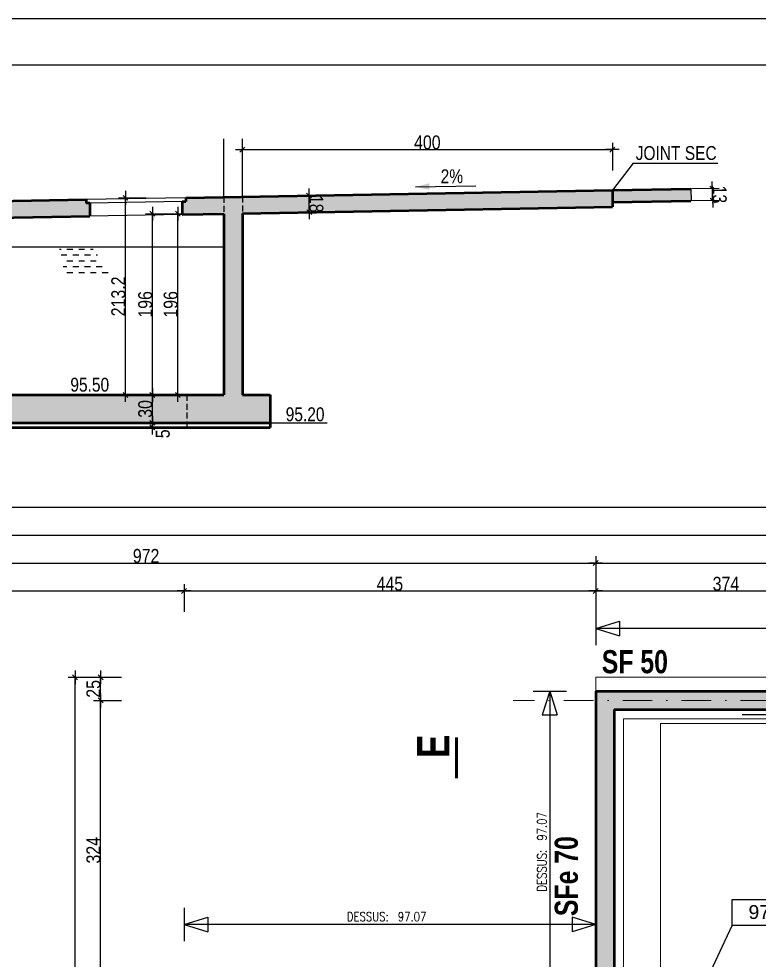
# Model space of a CAD drawing. Header units: centimetres. Extents: x -4990 to 114398, y -61489 to -12305.
# Drawn here: x 40307 to 41107, y -17874 to -16857 of the extents above; entities that cross this region are included whole.
import ezdxf
from ezdxf.enums import TextEntityAlignment as Align

# ---------------------------------------------------------------- set-up
doc = ezdxf.new("R2010")
doc.units = ezdxf.units.CM
doc.header["$LTSCALE"] = 0.5
for name, pattern in [('CACHEX2', [19.05, 12.7, -6.35]), ('TIRETPT2', [12.7, 6.35, -3.175, 0, -3.175]), ('TIRETPTX2', [50.8, 25.4, -12.7, 0, -12.7])]:
    doc.linetypes.add(name, pattern=pattern)
doc.layers.get('DEFPOINTS').update_dxf_attribs({"linetype": 'CONTINUOUS'})
for name, color, linetype in [('01_cote_gen', 4, 'CONTINUOUS'), ('01_linteaux', 2, 'CONTINUOUS'), ('01_poch_murs', 253, 'CONTINUOUS'), ('01_texte', 230, 'CONTINUOUS'), ('AA_COTES', 2, 'CONTINUOUS')]:
    doc.layers.add(name, color=color, linetype=linetype)
for name, color, linetype, lineweight in [('01_murs_coup', 5, 'CONTINUOUS', 60), ('01_sem', 42, 'CONTINUOUS', 15), ('01_tram_axes', 2, 'TIRETPTX2', 9)]:
    doc.layers.add(name, color=color, linetype=linetype, lineweight=lineweight)
doc.styles.add('ARIAL', font='arial.ttf')
doc.styles.add('impact', font='impact.ttf')
doc.styles.add('MATTE_TXT', font='arial.ttf')
doc.styles.add('SIMPLEX1', font='SIMPLEX.shx', dxfattribs={"width": 0.8, "height": 10})
doc.styles.add('STYLE2', font='ARIALN.TTF')
doc.dimstyles.new('JB50', dxfattribs={"dimscale": 0.1, "dimtxt": 150, "dimasz": 15, "dimexe": 0.1, "dimexo": 0.1, "dimgap": 0.09, "dimtad": 1, "dimdec": 1, "dimdsep": 46, "dimtxsty": 'STYLE2', "dimblk1": 'BOND_G', "dimblk2": 'BOND_D', "dimsah": 1, "dimcen": 1.5, "dimdle": 0.01, "dimse1": 1, "dimse2": 1, "dimclrd": 4, "dimclre": 2, "dimclrt": 6, "dimazin": 2, "dimtfac": 2.333333, "dimtdec": 1, "dimtix": 1, "dimtmove": 2, "dimatfit": 3, "dimldrblk": 'BOND_G', "dimfxl": 1, "dimtolj": 1, "dimtzin": 0, "dimarcsym": 0})

# ---------------------------------------------------------------- blocks, each defined once
blk = doc.blocks.new('BOND_G')
at = {"layer": 'AA_COTES', "color": 0}
for p, q in [((0, -5), (0, 15)), ((5, 0), (-5, 0)), ((1.77, 1.77), (-1.77, -1.77))]:
    blk.add_line(p, q, dxfattribs=at)
blk = doc.blocks.new('BOND_D')
at = {"layer": 'AA_COTES', "color": 0}
for p, q in [((5, 0), (-5, 0)), ((-1.77, -1.77), (1.77, 1.77)), ((0, 5), (0, -15))]:
    blk.add_line(p, q, dxfattribs=at)
blk = doc.blocks.new('*D76')
at = {"layer": '01_cote_gen', "color": 4, "lineweight": -2, "transparency": 16777216}
blk.add_line((40932.1, -17475.2), (41303.1, -17475.2), dxfattribs=at)
at = {"layer": 'DEFPOINTS', "color": 0, "transparency": 16777216}
for p in [(41304.6, -17475.2), (41304.6, -17485), (40930.6, -17583.5)]:
    blk.add_point(p, dxfattribs=at)
at = {"layer": '01_cote_gen', "color": 4, "lineweight": -2, "transparency": 16777216, "xscale": 1.5, "yscale": 1.5, "zscale": 1.5, "rotation": 180}
blk.add_blockref('BOND_G', (40930.6, -17475.2), dxfattribs=at)
at = {"layer": '01_cote_gen', "color": 4, "lineweight": -2, "transparency": 16777216, "xscale": 1.5, "yscale": 1.5, "zscale": 1.5}
blk.add_blockref('BOND_D', (41304.6, -17475.2), dxfattribs=at)
at = {"layer": '01_cote_gen', "color": 6, "transparency": 16777216, "insert": (41071.4, -17467.5), "char_height": 15, "attachment_point": 5, "style": 'STYLE2'}
blk.add_mtext('\\A1;374', dxfattribs=at)
blk = doc.blocks.new('*D85')
at = {"layer": '01_cote_gen', "color": 4, "lineweight": -2, "transparency": 16777216}
blk.add_line((40932.1, -17445.1), (42635.1, -17445.1), dxfattribs=at)
at = {"layer": 'DEFPOINTS', "color": 0, "transparency": 16777216}
for p in [(42636.6, -17445.1), (40930.6, -17497.7), (42636.6, -17497.7)]:
    blk.add_point(p, dxfattribs=at)
at = {"layer": '01_cote_gen', "color": 4, "lineweight": -2, "transparency": 16777216, "xscale": 1.5, "yscale": 1.5, "zscale": 1.5, "rotation": 180}
blk.add_blockref('BOND_G', (40930.6, -17445.1), dxfattribs=at)
at = {"layer": '01_cote_gen', "color": 4, "lineweight": -2, "transparency": 16777216, "xscale": 1.5, "yscale": 1.5, "zscale": 1.5}
blk.add_blockref('BOND_D', (42636.6, -17445.1), dxfattribs=at)
at = {"layer": '01_cote_gen', "color": 6, "transparency": 16777216, "insert": (41783.6, -17437.4), "char_height": 15, "attachment_point": 5, "style": 'STYLE2'}
blk.add_mtext('\\A1;1706', dxfattribs=at)
blk = doc.blocks.new('*D86')
at = {"layer": '01_cote_gen', "color": 4, "lineweight": -2, "transparency": 16777216}
blk.add_line((39962.1, -17475.2), (40484.1, -17475.2), dxfattribs=at)
at = {"layer": 'DEFPOINTS', "color": 0, "transparency": 16777216}
for p in [(40485.6, -17475.2), (40485.6, -17917.5), (39960.6, -18082.5)]:
    blk.add_point(p, dxfattribs=at)
at = {"layer": '01_cote_gen', "color": 4, "lineweight": -2, "transparency": 16777216, "xscale": 1.5, "yscale": 1.5, "zscale": 1.5, "rotation": 180}
blk.add_blockref('BOND_G', (39960.6, -17475.2), dxfattribs=at)
at = {"layer": '01_cote_gen', "color": 4, "lineweight": -2, "transparency": 16777216, "xscale": 1.5, "yscale": 1.5, "zscale": 1.5}
blk.add_blockref('BOND_D', (40485.6, -17475.2), dxfattribs=at)
at = {"layer": '01_cote_gen', "color": 6, "transparency": 16777216, "insert": (40223.1, -17467.5), "char_height": 15, "attachment_point": 5, "style": 'STYLE2'}
blk.add_mtext('\\A1;525', dxfattribs=at)
blk = doc.blocks.new('*D87')
at = {"layer": '01_cote_gen', "color": 4, "lineweight": -2, "transparency": 16777216}
blk.add_line((40487.1, -17475.2), (40929.1, -17475.2), dxfattribs=at)
at = {"layer": 'DEFPOINTS', "color": 0, "transparency": 16777216}
for p in [(40930.6, -17475.2), (40930.6, -17497.7), (40485.6, -17917.5)]:
    blk.add_point(p, dxfattribs=at)
at = {"layer": '01_cote_gen', "color": 4, "lineweight": -2, "transparency": 16777216, "xscale": 1.5, "yscale": 1.5, "zscale": 1.5, "rotation": 180}
blk.add_blockref('BOND_G', (40485.6, -17475.2), dxfattribs=at)
at = {"layer": '01_cote_gen', "color": 4, "lineweight": -2, "transparency": 16777216, "xscale": 1.5, "yscale": 1.5, "zscale": 1.5}
blk.add_blockref('BOND_D', (40930.6, -17475.2), dxfattribs=at)
at = {"layer": '01_cote_gen', "color": 6, "transparency": 16777216, "insert": (40708.1, -17467.5), "char_height": 15, "attachment_point": 5, "style": 'STYLE2'}
blk.add_mtext('\\A1;445', dxfattribs=at)
blk = doc.blocks.new('*D88')
at = {"layer": '01_cote_gen', "color": 4, "lineweight": -2, "transparency": 16777216}
blk.add_line((39960.1, -17445.1), (40929.1, -17445.1), dxfattribs=at)
at = {"layer": 'DEFPOINTS', "color": 0, "transparency": 16777216}
for p in [(40930.6, -17445.1), (39958.6, -17497.7), (40930.6, -17497.7)]:
    blk.add_point(p, dxfattribs=at)
at = {"layer": '01_cote_gen', "color": 4, "lineweight": -2, "transparency": 16777216, "xscale": 1.5, "yscale": 1.5, "zscale": 1.5, "rotation": 180}
blk.add_blockref('BOND_G', (39958.6, -17445.1), dxfattribs=at)
at = {"layer": '01_cote_gen', "color": 4, "lineweight": -2, "transparency": 16777216, "xscale": 1.5, "yscale": 1.5, "zscale": 1.5}
blk.add_blockref('BOND_D', (40930.6, -17445.1), dxfattribs=at)
at = {"layer": '01_cote_gen', "color": 6, "transparency": 16777216, "insert": (40444.6, -17437.4), "char_height": 15, "attachment_point": 5, "style": 'STYLE2'}
blk.add_mtext('\\A1;972', dxfattribs=at)
blk = doc.blocks.new('*D89')
at = {"layer": '01_cote_gen', "color": 4, "lineweight": -2, "transparency": 16777216}
blk.add_line((39960.1, -17414.9), (42635.1, -17414.9), dxfattribs=at)
at = {"layer": 'DEFPOINTS', "color": 0, "transparency": 16777216}
for p in [(42636.6, -17414.9), (39958.6, -17497.7), (42636.6, -17497.7)]:
    blk.add_point(p, dxfattribs=at)
at = {"layer": '01_cote_gen', "color": 4, "lineweight": -2, "transparency": 16777216, "xscale": 1.5, "yscale": 1.5, "zscale": 1.5, "rotation": 180}
blk.add_blockref('BOND_G', (39958.6, -17414.9), dxfattribs=at)
at = {"layer": '01_cote_gen', "color": 4, "lineweight": -2, "transparency": 16777216, "xscale": 1.5, "yscale": 1.5, "zscale": 1.5}
blk.add_blockref('BOND_D', (42636.6, -17414.9), dxfattribs=at)
at = {"layer": '01_cote_gen', "color": 6, "transparency": 16777216, "insert": (41240.1, -17407.2), "char_height": 15, "attachment_point": 5, "style": 'STYLE2'}
blk.add_mtext('\\A1;2678', dxfattribs=at)
blk = doc.blocks.new('*D91')
at = {"layer": '01_cote_gen', "color": 4, "lineweight": -2, "transparency": 16777216}
blk.add_line((39960.1, -17384.5), (44744.1, -17384.5), dxfattribs=at)
at = {"layer": 'DEFPOINTS', "color": 0, "transparency": 16777216}
for p in [(44745.6, -17384.5), (44745.6, -17392.8), (39958.6, -17407.4)]:
    blk.add_point(p, dxfattribs=at)
at = {"layer": '01_cote_gen', "color": 4, "lineweight": -2, "transparency": 16777216, "xscale": 1.5, "yscale": 1.5, "zscale": 1.5, "rotation": 180}
blk.add_blockref('BOND_G', (39958.6, -17384.5), dxfattribs=at)
at = {"layer": '01_cote_gen', "color": 4, "lineweight": -2, "transparency": 16777216, "xscale": 1.5, "yscale": 1.5, "zscale": 1.5}
blk.add_blockref('BOND_D', (44745.6, -17384.5), dxfattribs=at)
at = {"layer": '01_cote_gen', "color": 6, "transparency": 16777216, "insert": (42352.1, -17376.9), "char_height": 15, "attachment_point": 5, "style": 'STYLE2'}
blk.add_mtext('\\A1;4787', dxfattribs=at)
blk = doc.blocks.new('*D182')
at = {"layer": '01_cote_gen', "color": 4, "lineweight": -2, "transparency": 16777216}
blk.add_line((40395.4, -17916), (40395.4, -17595), dxfattribs=at)
at = {"layer": 'DEFPOINTS', "color": 0, "transparency": 16777216}
for p in [(40395.4, -17593.5), (40841.5, -17593.5), (40622.8, -17917.5)]:
    blk.add_point(p, dxfattribs=at)
at = {"layer": '01_cote_gen', "color": 4, "lineweight": -2, "transparency": 16777216, "xscale": 1.5, "yscale": 1.5, "zscale": 1.5}
for name, p, rotation in [('BOND_D', (40395.4, -17593.5), 90), ('BOND_G', (40395.4, -17917.5), 270)]:
    blk.add_blockref(name, p, dxfattribs=dict(at, rotation=rotation))
at = {"layer": '01_cote_gen', "color": 6, "transparency": 16777216, "insert": (40387.7, -17755.5), "char_height": 15, "attachment_point": 5, "rotation": 90, "style": 'STYLE2'}
blk.add_mtext('\\A1;324', dxfattribs=at)
blk = doc.blocks.new('*D183')
at = {"layer": '01_cote_gen', "color": 4, "lineweight": -2, "transparency": 16777216}
blk.add_line((40395.4, -17592), (40395.4, -17570), dxfattribs=at)
at = {"layer": 'DEFPOINTS', "color": 0, "transparency": 16777216}
for p in [(40395.4, -17568.5), (40943.7, -17568.5), (40909.3, -17593.5)]:
    blk.add_point(p, dxfattribs=at)
at = {"layer": '01_cote_gen', "color": 4, "lineweight": -2, "transparency": 16777216, "xscale": 1.5, "yscale": 1.5, "zscale": 1.5}
for name, p, rotation in [('BOND_D', (40395.4, -17568.5), 90), ('BOND_G', (40395.4, -17593.5), 270)]:
    blk.add_blockref(name, p, dxfattribs=dict(at, rotation=rotation))
at = {"layer": '01_cote_gen', "color": 6, "transparency": 16777216, "insert": (40387.7, -17581), "char_height": 15, "attachment_point": 5, "rotation": 90, "style": 'STYLE2'}
blk.add_mtext('\\A1;25', dxfattribs=at)
blk = doc.blocks.new('*D184')
at = {"layer": '01_cote_gen', "color": 4, "lineweight": -2, "transparency": 16777216}
blk.add_line((40367.8, -18286), (40367.8, -17570), dxfattribs=at)
at = {"layer": 'DEFPOINTS', "color": 0, "transparency": 16777216}
for p in [(40367.8, -17568.5), (40417.9, -17568.5), (40462.3, -18287.5)]:
    blk.add_point(p, dxfattribs=at)
at = {"layer": '01_cote_gen', "color": 4, "lineweight": -2, "transparency": 16777216, "xscale": 1.5, "yscale": 1.5, "zscale": 1.5}
for name, p, rotation in [('BOND_D', (40367.8, -17568.5), 90), ('BOND_G', (40367.8, -18287.5), 270)]:
    blk.add_blockref(name, p, dxfattribs=dict(at, rotation=rotation))
at = {"layer": '01_cote_gen', "color": 6, "transparency": 16777216, "insert": (40360.1, -17928), "char_height": 15, "attachment_point": 5, "rotation": 90, "style": 'STYLE2'}
blk.add_mtext('\\A1;719', dxfattribs=at)
blk = doc.blocks.new('*D197')
at = {"layer": '01_cote_gen', "color": 4, "lineweight": -2, "transparency": 16777216}
blk.add_line((41128, -18296), (41128, -17595), dxfattribs=at)
at = {"layer": 'DEFPOINTS', "color": 0, "transparency": 16777216}
for p in [(41101.5, -17593.5), (41128, -17593.5), (41062.9, -18297.5)]:
    blk.add_point(p, dxfattribs=at)
at = {"layer": '01_cote_gen', "color": 4, "lineweight": -2, "transparency": 16777216, "xscale": 1.5, "yscale": 1.5, "zscale": 1.5}
for name, p, rotation in [('BOND_D', (41128, -17593.5), 90), ('BOND_G', (41128, -18297.5), 270)]:
    blk.add_blockref(name, p, dxfattribs=dict(at, rotation=rotation))
at = {"layer": '01_cote_gen', "color": 6, "transparency": 16777216, "insert": (41120.3, -17945.5), "char_height": 15, "attachment_point": 5, "rotation": 90, "style": 'STYLE2'}
blk.add_mtext('\\A1;704', dxfattribs=at)
blk = doc.blocks.new('*D349')
at = {"layer": '01_cote_gen', "color": 4, "lineweight": -2, "transparency": 16777216}
blk.add_line((40451.4, -17261.9), (40451.4, -17068.9), dxfattribs=at)
at = {"layer": 'DEFPOINTS', "color": 0, "transparency": 16777216}
for p in [(40451.4, -17067.4), (40528.6, -17067.4), (40528.6, -17263.4)]:
    blk.add_point(p, dxfattribs=at)
at = {"layer": '01_cote_gen', "color": 4, "lineweight": -2, "transparency": 16777216, "xscale": 1.5, "yscale": 1.5, "zscale": 1.5}
for name, p, rotation in [('BOND_D', (40451.4, -17067.4), 90), ('BOND_G', (40451.4, -17263.4), 270)]:
    blk.add_blockref(name, p, dxfattribs=dict(at, rotation=rotation))
at = {"layer": '01_cote_gen', "color": 6, "transparency": 16777216, "insert": (40443.7, -17165.4), "char_height": 15, "attachment_point": 5, "rotation": 90, "style": 'STYLE2'}
blk.add_mtext('\\A1;196', dxfattribs=at)
blk = doc.blocks.new('*D350')
at = {"layer": '01_cote_gen', "color": 4, "lineweight": -2, "transparency": 16777216}
blk.add_line((40451.4, -17291.9), (40451.4, -17264.9), dxfattribs=at)
at = {"layer": 'DEFPOINTS', "color": 0, "transparency": 16777216}
for p in [(40451.4, -17263.4), (40496.1, -17263.4), (40496.1, -17293.4)]:
    blk.add_point(p, dxfattribs=at)
at = {"layer": '01_cote_gen', "color": 4, "lineweight": -2, "transparency": 16777216, "xscale": 1.5, "yscale": 1.5, "zscale": 1.5}
for name, p, rotation in [('BOND_D', (40451.4, -17263.4), 90), ('BOND_G', (40451.4, -17293.4), 270)]:
    blk.add_blockref(name, p, dxfattribs=dict(at, rotation=rotation))
at = {"layer": '01_cote_gen', "color": 6, "transparency": 16777216, "insert": (40443.7, -17278.4), "char_height": 15, "attachment_point": 5, "rotation": 90, "style": 'STYLE2'}
blk.add_mtext('\\A1;30', dxfattribs=at)
blk = doc.blocks.new('*D351')
at = {"layer": '01_cote_gen', "color": 4, "lineweight": -2, "transparency": 16777216}
blk.add_line((40422.3, -17261.9), (40422.3, -17051.7), dxfattribs=at)
at = {"layer": 'DEFPOINTS', "color": 0, "transparency": 16777216}
for p in [(40422.3, -17050.2), (40528.6, -17050.2), (40513.9, -17263.4)]:
    blk.add_point(p, dxfattribs=at)
at = {"layer": '01_cote_gen', "color": 4, "lineweight": -2, "transparency": 16777216, "xscale": 1.5, "yscale": 1.5, "zscale": 1.5}
for name, p, rotation in [('BOND_D', (40422.3, -17050.2), 90), ('BOND_G', (40422.3, -17263.4), 270)]:
    blk.add_blockref(name, p, dxfattribs=dict(at, rotation=rotation))
at = {"layer": '01_cote_gen', "color": 6, "transparency": 16777216, "insert": (40414.6, -17156.8), "char_height": 15, "attachment_point": 5, "rotation": 90, "style": 'STYLE2'}
blk.add_mtext('\\A1;213.2', dxfattribs=at)
blk = doc.blocks.new('*D352')
at = {"layer": '01_cote_gen', "color": 4, "lineweight": -2, "transparency": 16777216}
blk.add_line((40478.9, -17261.9), (40478.9, -17068.9), dxfattribs=at)
at = {"layer": 'DEFPOINTS', "color": 0, "transparency": 16777216}
for p in [(40478.9, -17067.4), (40528.6, -17067.4), (40488.7, -17263.4)]:
    blk.add_point(p, dxfattribs=at)
at = {"layer": '01_cote_gen', "color": 4, "lineweight": -2, "transparency": 16777216, "xscale": 1.5, "yscale": 1.5, "zscale": 1.5}
for name, p, rotation in [('BOND_D', (40478.9, -17067.4), 90), ('BOND_G', (40478.9, -17263.4), 270)]:
    blk.add_blockref(name, p, dxfattribs=dict(at, rotation=rotation))
at = {"layer": '01_cote_gen', "color": 6, "transparency": 16777216, "insert": (40471.2, -17165.4), "char_height": 15, "attachment_point": 5, "rotation": 90, "style": 'STYLE2'}
blk.add_mtext('\\A1;196', dxfattribs=at)
blk = doc.blocks.new('*D353')
at = {"layer": '01_cote_gen', "color": 4, "lineweight": -2, "transparency": 16777216}
blk.add_line((40621, -17064.2), (40620.7, -17049.2), dxfattribs=at)
at = {"layer": 'DEFPOINTS', "color": 0, "transparency": 16777216}
for p in [(40607, -17048), (40620.7, -17047.7), (40607.4, -17066)]:
    blk.add_point(p, dxfattribs=at)
at = {"layer": '01_cote_gen', "color": 4, "lineweight": -2, "transparency": 16777216, "xscale": 1.5, "yscale": 1.5, "zscale": 1.5}
for name, p, rotation in [('BOND_D', (40620.7, -17047.7), 91.00132240605961), ('BOND_G', (40621, -17065.7), 271.0013224060596)]:
    blk.add_blockref(name, p, dxfattribs=dict(at, rotation=rotation))
at = {"layer": '01_cote_gen', "color": 6, "transparency": 16777216, "insert": (40628.5, -17056.6), "char_height": 15, "attachment_point": 5, "rotation": 271.0013, "style": 'STYLE2'}
blk.add_mtext('\\A1;18', dxfattribs=at)
blk = doc.blocks.new('*D354')
at = {"layer": '01_cote_gen', "color": 4, "lineweight": -2, "transparency": 16777216}
blk.add_line((40451.4, -17296.9), (40451.4, -17294.9), dxfattribs=at)
at = {"layer": 'DEFPOINTS', "color": 0, "transparency": 16777216}
for p in [(40451.4, -17293.4), (40464.8, -17293.4), (40464.8, -17298.4)]:
    blk.add_point(p, dxfattribs=at)
at = {"layer": '01_cote_gen', "color": 4, "lineweight": -2, "transparency": 16777216, "xscale": 1.5, "yscale": 1.5, "zscale": 1.5}
for name, p, rotation in [('BOND_D', (40451.4, -17293.4), 90), ('BOND_G', (40451.4, -17298.4), 270)]:
    blk.add_blockref(name, p, dxfattribs=dict(at, rotation=rotation))
at = {"layer": '01_cote_gen', "color": 6, "transparency": 16777216, "insert": (40462.7, -17305.3), "char_height": 15, "attachment_point": 5, "rotation": 90, "style": 'STYLE2'}
blk.add_mtext('\\A1;5', dxfattribs=at)
blk = doc.blocks.new('*D356')
at = {"layer": '01_cote_gen', "color": 4, "lineweight": -2, "transparency": 16777216}
blk.add_line((40550.1, -16998.1), (40947.1, -16998.1), dxfattribs=at)
at = {"layer": 'DEFPOINTS', "color": 0, "transparency": 16777216}
for p in [(40948.6, -16998.1), (40948.6, -17060), (40548.6, -17067)]:
    blk.add_point(p, dxfattribs=at)
at = {"layer": '01_cote_gen', "color": 4, "lineweight": -2, "transparency": 16777216, "xscale": 1.5, "yscale": 1.5, "zscale": 1.5, "rotation": 180}
blk.add_blockref('BOND_G', (40548.6, -16998.1), dxfattribs=at)
at = {"layer": '01_cote_gen', "color": 4, "lineweight": -2, "transparency": 16777216, "xscale": 1.5, "yscale": 1.5, "zscale": 1.5}
blk.add_blockref('BOND_D', (40948.6, -16998.1), dxfattribs=at)
at = {"layer": '01_cote_gen', "color": 6, "transparency": 16777216, "insert": (40748.6, -16990.4), "char_height": 15, "attachment_point": 5, "style": 'STYLE2'}
blk.add_mtext('\\A1;400', dxfattribs=at)
blk = doc.blocks.new('*D357')
at = {"layer": '01_cote_gen', "color": 4, "lineweight": -2, "transparency": 16777216}
for p, q in [((41056.7, -17038.6), (41056.7, -17037.1)), ((41057, -17053.1), (41056.7, -17040.1)), ((41057, -17054.6), (41057, -17056.1))]:
    blk.add_line(p, q, dxfattribs=at)
at = {"layer": 'DEFPOINTS', "color": 0, "transparency": 16777216}
for p in [(41033.4, -17040.5), (41056.7, -17040.1), (41033.6, -17053.5)]:
    blk.add_point(p, dxfattribs=at)
at = {"layer": '01_cote_gen', "color": 4, "lineweight": -2, "transparency": 16777216, "xscale": 1.5, "yscale": 1.5, "zscale": 1.5}
for name, p, rotation in [('BOND_D', (41056.7, -17040.1), 271.0013224060696), ('BOND_G', (41057, -17053.1), 91.00132240606962)]:
    blk.add_blockref(name, p, dxfattribs=dict(at, rotation=rotation))
at = {"layer": '01_cote_gen', "color": 6, "transparency": 16777216, "insert": (41064.5, -17046.5), "char_height": 15, "attachment_point": 5, "rotation": 271.0013, "style": 'STYLE2'}
blk.add_mtext('\\A1;13', dxfattribs=at)

msp = doc.modelspace()

# ---------------------------------------------------------------- hatches: boundary and pattern name
at = {"layer": '01_linteaux'}
h = msp.add_hatch(dxfattribs=at)
h.set_pattern_fill('DASH', color=256, scale=2)
h.set_pattern_definition([(0, (1909.749, 160.088), (6.35, 6.35), [6.35, -6.35])])
h.paths.add_polyline_path([(40385.665, -17103.356), (40350.577, -17103.356), (40356.425, -17131.497), (40406.437, -17131.497)])
at = {"layer": '01_poch_murs'}
h = msp.add_hatch(color=256, dxfattribs=at)
h.dxf.hatch_style = 1
h.paths.add_polyline_path([(39327.649, -17071.356), (39262.267, -17072.663), (39262.527, -17085.661), (39327.649, -17084.358)])
h.paths.add_polyline_path([(39692.649, -17068.056), (39688.649, -17068.136), (39688.649, -17064.136), (39327.649, -17071.356), (39327.649, -17084.358), (39327.649, -17089.356), (39677.649, -17082.356), (39677.649, -17099.06), (39727.649, -17099.06), (39727.649, -17263.356), (39697.649, -17263.356), (39697.649, -17293.356), (40578.649, -17293.356), (40578.649, -17263.356), (40548.649, -17263.356), (40548.649, -17067.006), (40948.649, -17060.015), (40948.649, -17042.015), (40487.649, -17050.072), (40487.649, -17054.142), (40483.649, -17054.142), (40483.649, -17068.142), (40528.649, -17067.356), (40528.649, -17263.356), (39747.649, -17263.356), (39747.649, -17081.006), (40383.649, -17069.89), (40383.649, -17055.89), (40379.649, -17055.89), (40379.649, -17051.96), (39727.649, -17063.356), (39716.649, -17063.576), (39716.649, -17067.576), (39712.649, -17067.656), (39712.649, -17084.06), (39692.649, -17084.06)])
h = msp.add_hatch(color=256, dxfattribs=at)
h.dxf.hatch_style = 1
h.paths.add_polyline_path([(41033.58, -17040.53), (40948.649, -17042.015), (40948.649, -17055.017), (41033.808, -17053.528)])
h = msp.add_hatch(color=256, dxfattribs=at)
h.dxf.hatch_style = 1
h.paths.add_polyline_path([(40428.633, -19154.484), (39978.633, -19154.484), (39978.633, -18859.484), (40870.633, -18859.484), (40870.633, -18841.484), (39978.633, -18841.484), (39978.633, -18715.484), (40870.633, -18715.484), (40870.633, -18697.484), (39978.633, -18697.484), (39978.633, -18307.484), (40950.633, -18307.484), (40950.633, -18282.485), (40930.633, -18282.484), (40930.633, -18287.484), (40505.633, -18287.484), (40505.633, -17937.484), (40930.633, -17937.484), (40930.633, -18099.484), (40950.633, -18099.484), (40950.633, -17603.484), (41295.633, -17603.484), (41295.633, -17918.484), (41313.633, -17918.484), (41313.633, -17603.484), (41313.633, -17583.484), (40930.633, -17583.484), (40930.633, -17917.484), (40485.633, -17917.484), (40485.633, -18287.484), (39978.633, -18287.484), (39978.633, -18082.484), (39960.633, -18082.484), (39960.633, -20297.466), (40307.633, -20297.484), (40307.633, -20579.484), (42636.633, -20579.484), (42636.633, -20559.484), (42616.632, -20559.484), (42036.633, -20559.484), (40327.633, -20559.484), (40327.633, -20277.485), (39978.633, -20277.467), (39978.633, -19396.747), (39985.633, -19396.747), (39985.633, -19242.747), (39978.633, -19242.747), (39978.633, -19172.484), (40428.633, -19172.484)])

# ---------------------------------------------------------------- linework, layer by layer
at = {"layer": '01_cote_gen'}
msp.add_line((47895.797, -16856.715), (37832.394, -16856.715), dxfattribs=at)
at = {"layer": '01_linteaux'}
for p, q in [((40528.649, -17049.356), (40528.649, -16986.399)), ((40548.649, -17049.006), (40548.649, -16986.399)), ((40487.649, -17050.072), (40379.649, -17051.96)), ((40483.649, -17054.142), (40383.649, -17055.89)), ((40483.649, -17068.142), (40383.649, -17069.89)), ((39747.649, -17103.356), (40528.649, -17103.356)), ((40377.268, -17131.497), (40377.268, -17131.497))]:
    msp.add_line(p, q, dxfattribs=at)
at = {"layer": '01_linteaux', "linetype": 'CACHEX2'}
for p, q in [((40528.649, -17049.356), (40528.649, -17067.356)), ((40548.649, -17049.006), (40548.649, -17067.006)), ((40488.649, -17263.356), (40488.649, -17298.356))]:
    msp.add_line(p, q, dxfattribs=at)
at = {"layer": '01_murs_coup', "linetype": 'Continuous', "lineweight": 50}
for p, q in [((40487.649, -17050.072), (40948.649, -17042.015)), ((40948.649, -17042.015), (41033.58, -17040.53)), ((40948.649, -17042.015), (40948.649, -17060.015)), ((39727.649, -17063.356), (40379.649, -17051.96)), ((40379.649, -17051.96), (40379.649, -17055.89)), ((40483.649, -17054.142), (40483.649, -17068.142)), ((40483.649, -17054.142), (40487.649, -17054.142)), ((40487.649, -17050.072), (40487.649, -17054.142)), ((40948.649, -17055.017), (41033.58, -17053.532)), ((40383.649, -17055.89), (40379.649, -17055.89)), ((40383.649, -17055.89), (40383.649, -17069.89)), ((40548.649, -17067.006), (40948.649, -17060.015)), ((39747.649, -17081.006), (40383.649, -17069.89)), ((40483.649, -17068.142), (40528.649, -17067.356)), ((40528.649, -17067.356), (40528.649, -17263.356)), ((40548.649, -17067.006), (40548.649, -17263.356)), ((39747.649, -17263.356), (40528.649, -17263.356)), ((40548.649, -17263.356), (40578.649, -17263.356)), ((40578.649, -17263.356), (40578.649, -17298.356)), ((39697.649, -17293.356), (40578.649, -17293.356)), ((39697.649, -17298.356), (40578.649, -17298.356)), ((40930.633, -17583.484), (42636.633, -17583.484)), ((40930.633, -17583.484), (40930.633, -17917.484)), ((40950.633, -17603.484), (41295.633, -17603.484)), ((40950.633, -17603.484), (40950.633, -18179.484))]:
    msp.add_line(p, q, dxfattribs=at)
at = {"layer": '01_poch_murs'}
msp.add_line((41033.58, -17040.53), (41033.808, -17053.528), dxfattribs=at)
at = {"layer": '01_sem', "linetype": 'Continuous'}
for p, q in [((40930.633, -17583.484), (40930.633, -17568.484)), ((44570.633, -17568.484), (40930.633, -17568.484)), ((40960.633, -17613.484), (40960.633, -17947.484)), ((40960.633, -17613.484), (41295.633, -17613.484)), ((41000.633, -17618.484), (41000.633, -17987.484)), ((41269.633, -17618.484), (41000.633, -17618.484))]:
    msp.add_line(p, q, dxfattribs=at)
at = {"layer": '01_texte'}
for p, q in [((47845.797, -16906.715), (37882.394, -16906.715)), ((40971.227, -17012.626), (40948.649, -17042.015)), ((40971.227, -17012.626), (41062.572, -17012.626)), ((40735.674, -17038.283), (40800.912, -17037.255)), ((40578.649, -17293.356), (40640.257, -17293.356)), ((40930.633, -17497.654), (40930.633, -17533.81)), ((40930.633, -17515.732), (40956.268, -17507.671)), ((40956.268, -17507.671), (40956.268, -17523.794)), ((43138.633, -17515.732), (40930.633, -17515.732)), ((40930.633, -17515.732), (40956.268, -17523.794)), ((40862.85, -17583.484), (40899.006, -17583.484)), ((40880.928, -17583.484), (40872.867, -17609.119)), ((40880.928, -17583.484), (40888.99, -17609.119)), ((40880.928, -17583.484), (40880.928, -17917.484)), ((40872.867, -17609.119), (40888.99, -17609.119)), ((41088.795, -17608.61), (41131.822, -17608.61)), ((40485.633, -17817.707), (40485.633, -17853.863)), ((40930.633, -17817.707), (40930.633, -17853.863)), ((40485.633, -17835.785), (40511.268, -17827.724)), ((40511.268, -17827.724), (40511.268, -17843.847)), ((40904.997, -17827.724), (40904.997, -17843.847)), ((40930.633, -17835.785), (40904.997, -17827.724)), ((40930.633, -17835.785), (40485.633, -17835.785)), ((40485.633, -17835.785), (40511.268, -17843.847)), ((40930.633, -17835.785), (40904.997, -17843.847)), ((40950.633, -18108.484), (41077.998, -17836.969))]:
    msp.add_line(p, q, dxfattribs=at)
at = {"layer": '01_texte', "const_width": 3}
msp.add_lwpolyline([(40780.146, -17633.475), (40780.146, -17677.726)], dxfattribs=at)
at = {"layer": '01_texte'}
msp.add_lwpolyline([(41077.998, -17808.873), (41164.575, -17808.873), (41164.575, -17836.969), (41077.998, -17836.969)], close=True, dxfattribs=at)
for points in [[(40735.674, -17038.283), (40750.833, -17034.482), (40750.889, -17038.043)], [(40735.674, -17038.283), (40750.946, -17041.604), (40750.889, -17038.043)]]:
    msp.add_solid(points, dxfattribs=at)
at = {"layer": '01_tram_axes', "linetype": 'TIRETPT2', "ltscale": 10}
msp.add_line((44934.884, -17593.484), (40841.472, -17593.484), dxfattribs=at)

# ---------------------------------------------------------------- texts
at = {"layer": '01_texte', "width": 0.8}
for s, height, style, p in [('JOINT SEC', 15, 'MATTE_TXT', (41017.605, -17013.797)), ('2%%%', 15, 'MATTE_TXT', (40775.112, -17038.932)), ('95.50', 15, 'MATTE_TXT', (40383.679, -17264.208)), ('95.20', 15, 'MATTE_TXT', (40616.474, -17296.188)), ('DESSUS:', 10, 'SIMPLEX1', (40684.259, -17835.274)), ('97.07', 10, 'SIMPLEX1', (40732.163, -17835.274))]:
    msp.add_text(s, height=height, dxfattribs=dict(at, style=style)).set_placement(p, align=Align.BOTTOM_CENTER)
at = {"layer": '01_texte', "style": 'impact'}
msp.add_text('SF 50', height=25, dxfattribs=at).set_placement((40972.928, -17571.65), align=Align.BOTTOM_CENTER)
for s, height, p in [('E', 35, (40782.999, -17643.134)), ('SFe 70', 25, (40918.797, -17783.474))]:
    msp.add_text(s, height=height, rotation=90, dxfattribs=at).set_placement(p, align=Align.BOTTOM_CENTER)
at = {"layer": '01_texte', "style": 'SIMPLEX1', "width": 0.8}
for s, p in [('97.07', (40880.418, -17729.762)), ('DESSUS:', (40880.418, -17777.666))]:
    msp.add_text(s, height=10, rotation=90, dxfattribs=at).set_placement(p, align=Align.BOTTOM_CENTER)
at = {"layer": '01_texte', "insert": (41122.008, -17822.41), "char_height": 15, "width": 90.385, "attachment_point": 5, "style": 'ARIAL'}
msp.add_mtext('97.50', dxfattribs=at)

# ---------------------------------------------------------------- dimensions: what is measured, and where the dimension line sits
at = {"layer": '01_cote_gen'}
for base, p1, p2, picture, middle in [((40948.649, -16998.05), (40548.649, -17067.006), (40948.649, -17060.015), '*D356', (40748.649, -16990.383)), ((44745.633, -17384.523), (39958.633, -17407.416), (44745.633, -17392.848), '*D91', (42352.133, -17376.855)), ((40930.633, -17445.09), (39958.633, -17497.654), (40930.633, -17497.654), '*D88', (40444.633, -17437.422)), ((42636.633, -17445.09), (40930.633, -17497.654), (42636.633, -17497.654), '*D85', (41783.633, -17437.422)), ((40485.633, -17475.154), (39960.633, -18082.484), (40485.633, -17917.484), '*D86', (40223.133, -17467.486)), ((40930.633, -17475.154), (40485.633, -17917.484), (40930.633, -17497.654), '*D87', (40708.133, -17467.517))]:
    dim = msp.add_linear_dim(base=base, p1=p1, p2=p2, dimstyle='JB50', dxfattribs=at)
    dim.commit()
    dim.dimension.update_dxf_attribs({"geometry": picture, "text_midpoint": middle})
for p1, p2, distance, picture, middle in [((41033.58, -17053.532), (41033.353, -17040.534), -23.381, '*D357', (41064.51, -17046.491)), ((40607.352, -17065.98), (40607.038, -17047.985), -13.628, '*D353', (40628.487, -17056.611))]:
    dim = msp.add_aligned_dim(p1=p1, p2=p2, distance=distance, dimstyle='JB50', dxfattribs=at)
    dim.commit()
    dim.dimension.update_dxf_attribs({"geometry": picture, "text_midpoint": middle})
for base, p1, p2, picture, middle in [((40422.285, -17050.175), (40513.872, -17263.356), (40528.649, -17050.175), '*D351', (40414.618, -17156.765)), ((40451.396, -17067.356), (40528.649, -17263.356), (40528.649, -17067.356), '*D349', (40443.728, -17165.356)), ((40478.853, -17067.356), (40488.73, -17263.356), (40528.649, -17067.356), '*D352', (40471.186, -17165.356)), ((40451.396, -17263.356), (40496.108, -17293.356), (40496.108, -17263.356), '*D350', (40443.728, -17278.356)), ((40367.783, -17568.484), (40462.3, -18287.484), (40417.85, -17568.484), '*D184', (40360.115, -17927.984)), ((40395.35, -17568.484), (40909.289, -17593.484), (40943.749, -17568.484), '*D183', (40387.683, -17580.984)), ((40395.35, -17593.484), (40622.783, -17917.484), (40841.472, -17593.484), '*D182', (40387.683, -17755.484)), ((41128.002, -17593.484), (41062.936, -18297.484), (41101.51, -17593.484), '*D197', (41120.335, -17945.484))]:
    dim = msp.add_linear_dim(base=base, p1=p1, p2=p2, angle=90, dimstyle='JB50', dxfattribs=at)
    dim.commit()
    dim.dimension.update_dxf_attribs({"geometry": picture, "text_midpoint": middle})
dim = msp.add_linear_dim(base=(40451.396, -17293.356), p1=(40464.8, -17298.356), p2=(40464.8, -17293.356), angle=90, dimstyle='JB50', dxfattribs=at)
dim.commit()
dim.dimension.update_dxf_attribs({"geometry": '*D354', "text_midpoint": (40462.683, -17305.345), "dimtype": 160})
for base, p1, p2, picture, middle in [((42636.633, -17414.916), (39958.633, -17497.654), (42636.633, -17497.654), '*D89', (41240.074, -17407.249)), ((41304.633, -17475.154), (40930.633, -17583.484), (41304.633, -17485.021), '*D76', (41071.358, -17467.486))]:
    dim = msp.add_linear_dim(base=base, p1=p1, p2=p2, dimstyle='JB50', dxfattribs=at)
    dim.commit()
    dim.dimension.update_dxf_attribs({"geometry": picture, "text_midpoint": middle, "dimtype": 160})

doc.saveas('drawing.dxf')
